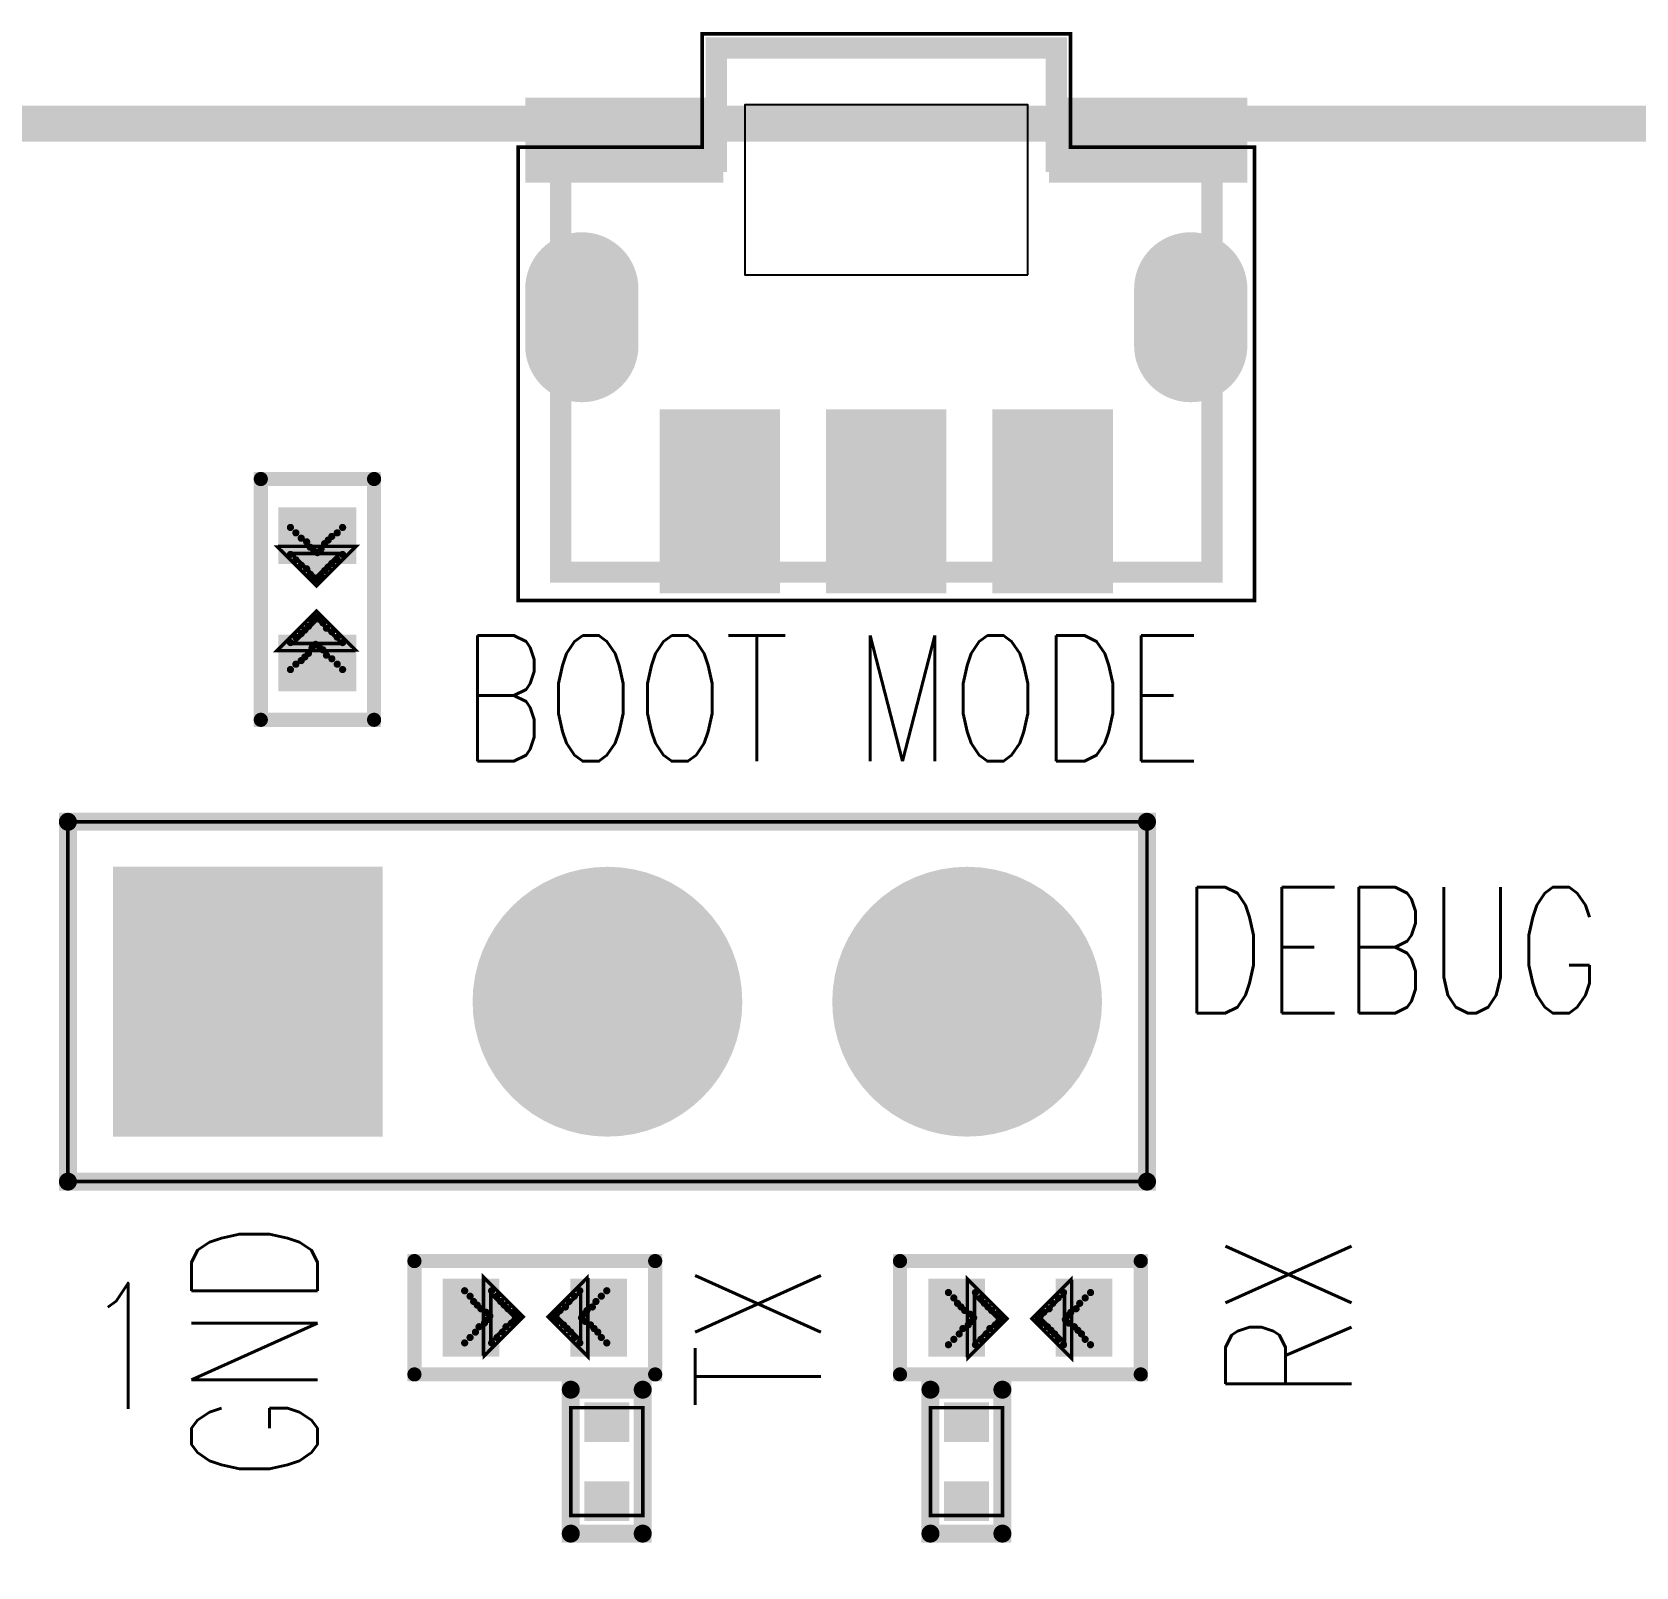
# Model space of a CAD drawing. Extents: x 60 to 160, y 44 to 135.
# Drawn here: x 125.87 to 137.2, y 124.11 to 134.94 of the extents above; entities that cross this region are included whole.
import ezdxf

# ---------------------------------------------------------------- set-up
doc = ezdxf.new("R2010")
doc.units = 0
for name, pattern in [('KEEPOUT_00001000$0', [2, 1, 1]), ('TRMIDX_0', [2, 1, 1]), ('TRMIDX_1', [2, 1, 1])]:
    doc.linetypes.add(name, pattern=pattern)
for name, color, linetype in [('BOARD_OUTLINE_00', 255, 'CONTINUOUS'), ('DRIL_PLTE_THRU_01', 3, 'CONTINUOUS'), ('DRIL_PLTE_THRU_02', 253, 'CONTINUOUS'), ('DRIL_PLTE_THRU_03', 4, 'CONTINUOUS'), ('DRIL_PLTE_THRU_04', 253, 'CONTINUOUS'), ('DRIL_PLTE_THRU_05', 210, 'CONTINUOUS'), ('DRIL_PLTE_THRU_06', 253, 'CONTINUOUS'), ('DRIL_PLTE_THRU_07', 57, 'CONTINUOUS'), ('DRIL_PLTE_THRU_08', 231, 'CONTINUOUS'), ('DRIL_PLTE_THRU_09', 253, 'CONTINUOUS'), ('DRIL_PLTE_THRU_10', 112, 'CONTINUOUS'), ('DRIL_PLTE_THRU_11', 216, 'CONTINUOUS'), ('DRIL_PLTE_THRU_12', 5, 'CONTINUOUS'), ('DRIL_SYMBOL', 255, 'CONTINUOUS'), ('KEEPOUT_01', 43, 'CONTINUOUS'), ('PADS_BOT', 5, 'CONTINUOUS'), ('PADS_INNER', 3, 'CONTINUOUS'), ('PADS_TOP', 3, 'CONTINUOUS'), ('PADS_XR_121', 43, 'CONTINUOUS'), ('PADS_XR_122', 4, 'CONTINUOUS'), ('PADS_XR_123', 4, 'CONTINUOUS'), ('PADS_XR_128', 5, 'CONTINUOUS'), ('PART_TOP_2DLINE_01', 255, 'CONTINUOUS'), ('PART_TOP_2DLINE_118', 255, 'CONTINUOUS'), ('PART_TOP_2DLINE_119', 255, 'CONTINUOUS'), ('PART_TOP_2DLINE_120', 255, 'CONTINUOUS'), ('PART_TOP_COPPER_01', 255, 'CONTINUOUS'), ('TEXT_126', 255, 'CONTINUOUS')]:
    doc.layers.add(name, color=color, linetype=linetype)
doc.styles.add('W0$127', font='simplex', dxfattribs={"width": 0.75})

# ---------------------------------------------------------------- blocks, each defined once
blk = doc.blocks.new('BOARD_62')
at = {"layer": 'BOARD_OUTLINE_00', "const_width": 0.254}
blk.add_lwpolyline([(-3, 71.247506, -0.396432827), (0, 74.247506), (94.190152, 74.247506, -0.365948033), (97.190152, 71.247506), (97.190152, 3, -0.372393427), (94.190152, 0), (0, 0, -0.406057892), (-3, 3)], format="xyb", close=True, dxfattribs=at)
blk = doc.blocks.new('SMOOTH_0$0254')
at = {"const_width": 0.0127}
blk.add_lwpolyline([(-0.00635, 0, 1), (0.00635, 0, 1)], format="xyb", close=True, dxfattribs=at)
blk = doc.blocks.new('SMOOTH_0$0508')
at = {"const_width": 0.0254}
blk.add_lwpolyline([(-0.0127, 0, 1), (0.0127, 0, 1)], format="xyb", close=True, dxfattribs=at)
blk = doc.blocks.new('SMOOTH_0$1')
at = {"const_width": 0.05}
blk.add_lwpolyline([(-0.025, 0, 1), (0.025, 0, 1)], format="xyb", close=True, dxfattribs=at)
blk = doc.blocks.new('PART_BODY_TOP_10')
at = {"layer": 'PART_TOP_2DLINE_01', "const_width": 0.1}
blk.add_lwpolyline([(0.85, -0.4), (0.85, 0.4), (-0.85, 0.4), (-0.85, -0.4)], close=True, dxfattribs=at)
at = {"layer": 'PART_TOP_COPPER_01', "linetype": 'TRMIDX_0', "const_width": 0.0254}
for points in [[(-0.3556, -0.2667), (-0.08255, 0.00635), (-0.36195, 0.28575), (-0.36195, -0.254), (-0.3556, -0.254)], [(-0.3048, -0.1651), (-0.1397, 0), (-0.31115, 0.17145), (-0.31115, -0.1524), (-0.3048, -0.1524)]]:
    blk.add_lwpolyline(points, close=True, dxfattribs=at)
at = {"layer": 'PART_TOP_COPPER_01', "linetype": 'TRMIDX_1', "const_width": 0.0254}
for points in [[(0.3683, 0.2794), (0.09525, 0.00635), (0.37465, -0.27305), (0.37465, 0.2667), (0.3683, 0.2667)], [(0.3175, 0.1778), (0.1524, 0.0127), (0.32385, -0.15875), (0.32385, 0.1651), (0.3175, 0.1651)]]:
    blk.add_lwpolyline(points, close=True, dxfattribs=at)
at = {"layer": 'PART_TOP_COPPER_01', "linetype": 'TRMIDX_0', "const_width": 0.0508}
for points in [[(-0.3048, 0.1905), (-0.4953, 0.1905)], [(-0.2667, 0.1524), (-0.4572, 0.1524)], [(-0.2413, 0.1143), (-0.4318, 0.1143)], [(-0.2159, 0.0889), (-0.4064, 0.0889)], [(-0.1905, 0.0635), (-0.381, 0.0635)], [(-0.1524, 0.0381), (-0.3429, 0.0381)], [(-0.1397, -0.0127), (-0.3302, -0.0127)], [(-0.127, 0.0127), (-0.3175, 0.0127)], [(-0.2286, -0.1016), (-0.4191, -0.1016)], [(-0.2032, -0.0635), (-0.3937, -0.0635)], [(-0.1651, -0.0381), (-0.3556, -0.0381)], [(-0.3048, -0.1778), (-0.4953, -0.1778)], [(-0.2667, -0.1397), (-0.4572, -0.1397)]]:
    blk.add_lwpolyline(points, dxfattribs=at)
at = {"layer": 'PART_TOP_COPPER_01', "linetype": 'TRMIDX_1', "const_width": 0.0508}
for points in [[(0.2413, 0.1143), (0.4318, 0.1143)], [(0.2794, 0.1524), (0.4699, 0.1524)], [(0.3175, 0.1905), (0.508, 0.1905)], [(0.1397, 0), (0.3302, 0)], [(0.1524, 0.0254), (0.3429, 0.0254)], [(0.1651, -0.0254), (0.3556, -0.0254)], [(0.1778, 0.0508), (0.3683, 0.0508)], [(0.2159, 0.0762), (0.4064, 0.0762)], [(0.2032, -0.0508), (0.3937, -0.0508)], [(0.2286, -0.0762), (0.4191, -0.0762)], [(0.254, -0.1016), (0.4445, -0.1016)], [(0.2794, -0.1397), (0.4699, -0.1397)], [(0.3175, -0.1778), (0.508, -0.1778)]]:
    blk.add_lwpolyline(points, dxfattribs=at)
at = {"layer": 'PART_TOP_2DLINE_01'}
for p in [(-0.85, 0.4), (0.85, 0.4), (-0.85, -0.4), (0.85, -0.4)]:
    blk.add_blockref('SMOOTH_0$1', p, dxfattribs=at)
at = {"layer": 'PART_TOP_COPPER_01'}
for name, p in [('SMOOTH_0$0254', (-0.36195, 0.28575)), ('SMOOTH_0$0254', (0.3683, 0.2794)), ('SMOOTH_0$0254', (0.3683, 0.2667)), ('SMOOTH_0$0254', (0.37465, 0.2667)), ('SMOOTH_0$0508', (-0.4953, 0.1905)), ('SMOOTH_0$0508', (-0.4572, 0.1524)), ('SMOOTH_0$0508', (-0.4318, 0.1143)), ('SMOOTH_0$0508', (-0.4064, 0.0889)), ('SMOOTH_0$0508', (-0.3048, 0.1905)), ('SMOOTH_0$0254', (-0.31115, 0.17145)), ('SMOOTH_0$0508', (-0.2667, 0.1524)), ('SMOOTH_0$0508', (-0.2413, 0.1143)), ('SMOOTH_0$0508', (-0.2159, 0.0889)), ('SMOOTH_0$0508', (0.2413, 0.1143)), ('SMOOTH_0$0508', (0.2794, 0.1524)), ('SMOOTH_0$0508', (0.3175, 0.1905)), ('SMOOTH_0$0254', (0.3175, 0.1778)), ('SMOOTH_0$0254', (0.3175, 0.1651)), ('SMOOTH_0$0254', (0.32385, 0.1651)), ('SMOOTH_0$0508', (0.4318, 0.1143)), ('SMOOTH_0$0508', (0.4699, 0.1524)), ('SMOOTH_0$0508', (0.508, 0.1905)), ('SMOOTH_0$0508', (-0.381, 0.0635)), ('SMOOTH_0$0508', (-0.3429, 0.0381)), ('SMOOTH_0$0508', (-0.3302, -0.0127)), ('SMOOTH_0$0508', (-0.3175, 0.0127)), ('SMOOTH_0$0508', (-0.1905, 0.0635)), ('SMOOTH_0$0508', (-0.1524, 0.0381)), ('SMOOTH_0$0508', (-0.1397, -0.0127)), ('SMOOTH_0$0508', (-0.127, 0.0127)), ('SMOOTH_0$0254', (-0.1397, 0)), ('SMOOTH_0$0254', (-0.08255, 0.00635)), ('SMOOTH_0$0254', (0.09525, 0.00635)), ('SMOOTH_0$0508', (0.1397, 0)), ('SMOOTH_0$0508', (0.1524, 0.0254)), ('SMOOTH_0$0254', (0.1524, 0.0127)), ('SMOOTH_0$0508', (0.1651, -0.0254)), ('SMOOTH_0$0508', (0.1778, 0.0508)), ('SMOOTH_0$0508', (0.2159, 0.0762)), ('SMOOTH_0$0508', (0.3302, 0)), ('SMOOTH_0$0508', (0.3429, 0.0254)), ('SMOOTH_0$0508', (0.3556, -0.0254)), ('SMOOTH_0$0508', (0.3683, 0.0508)), ('SMOOTH_0$0508', (0.4064, 0.0762)), ('SMOOTH_0$0508', (-0.4191, -0.1016)), ('SMOOTH_0$0508', (-0.3937, -0.0635)), ('SMOOTH_0$0508', (-0.3556, -0.0381)), ('SMOOTH_0$0508', (-0.2286, -0.1016)), ('SMOOTH_0$0508', (-0.2032, -0.0635)), ('SMOOTH_0$0508', (-0.1651, -0.0381)), ('SMOOTH_0$0508', (0.2032, -0.0508)), ('SMOOTH_0$0508', (0.2286, -0.0762)), ('SMOOTH_0$0508', (0.254, -0.1016)), ('SMOOTH_0$0508', (0.3937, -0.0508)), ('SMOOTH_0$0508', (0.4191, -0.0762)), ('SMOOTH_0$0508', (0.4445, -0.1016)), ('SMOOTH_0$0508', (-0.4953, -0.1778)), ('SMOOTH_0$0508', (-0.4572, -0.1397)), ('SMOOTH_0$0508', (-0.3048, -0.1778)), ('SMOOTH_0$0254', (-0.31115, -0.1524)), ('SMOOTH_0$0254', (-0.3048, -0.1524)), ('SMOOTH_0$0254', (-0.3048, -0.1651)), ('SMOOTH_0$0508', (-0.2667, -0.1397)), ('SMOOTH_0$0508', (0.2794, -0.1397)), ('SMOOTH_0$0508', (0.3175, -0.1778)), ('SMOOTH_0$0254', (0.32385, -0.15875)), ('SMOOTH_0$0508', (0.4699, -0.1397)), ('SMOOTH_0$0508', (0.508, -0.1778)), ('SMOOTH_0$0254', (-0.36195, -0.254)), ('SMOOTH_0$0254', (-0.3556, -0.254)), ('SMOOTH_0$0254', (-0.3556, -0.2667)), ('SMOOTH_0$0254', (0.37465, -0.27305))]:
    blk.add_blockref(name, p, dxfattribs=at)
blk = doc.blocks.new('DRIL_HOLE_0')
blk.add_lwpolyline([(0, 0, 1), (0, 0, 1)], format="xyb", close=True)
blk = doc.blocks.new('PAD_0')
blk.add_lwpolyline([(0, 0, 1), (0, 0, 1)], format="xyb", close=True)
blk = doc.blocks.new('PAD_6')
at = {"const_width": 0.4}
blk.add_lwpolyline([(-0.275, 0), (0.275, 0)], dxfattribs=at)
blk = doc.blocks.new('STK_TOP_99')
at = {"layer": 'DRIL_PLTE_THRU_01'}
blk.add_blockref('DRIL_HOLE_0', (0, 0), dxfattribs=at)
at = {"layer": 'DRIL_PLTE_THRU_02'}
blk.add_blockref('DRIL_HOLE_0', (0, 0), dxfattribs=at)
at = {"layer": 'DRIL_PLTE_THRU_03'}
blk.add_blockref('DRIL_HOLE_0', (0, 0), dxfattribs=at)
at = {"layer": 'DRIL_PLTE_THRU_04'}
blk.add_blockref('DRIL_HOLE_0', (0, 0), dxfattribs=at)
at = {"layer": 'DRIL_PLTE_THRU_05'}
blk.add_blockref('DRIL_HOLE_0', (0, 0), dxfattribs=at)
at = {"layer": 'DRIL_PLTE_THRU_06'}
blk.add_blockref('DRIL_HOLE_0', (0, 0), dxfattribs=at)
at = {"layer": 'DRIL_PLTE_THRU_07'}
blk.add_blockref('DRIL_HOLE_0', (0, 0), dxfattribs=at)
at = {"layer": 'DRIL_PLTE_THRU_08'}
blk.add_blockref('DRIL_HOLE_0', (0, 0), dxfattribs=at)
at = {"layer": 'DRIL_PLTE_THRU_09'}
blk.add_blockref('DRIL_HOLE_0', (0, 0), dxfattribs=at)
at = {"layer": 'DRIL_PLTE_THRU_10'}
blk.add_blockref('DRIL_HOLE_0', (0, 0), dxfattribs=at)
at = {"layer": 'DRIL_PLTE_THRU_11'}
blk.add_blockref('DRIL_HOLE_0', (0, 0), dxfattribs=at)
at = {"layer": 'DRIL_PLTE_THRU_12'}
blk.add_blockref('DRIL_HOLE_0', (0, 0), dxfattribs=at)
at = {"layer": 'PADS_BOT'}
blk.add_blockref('PAD_0', (0, 0), dxfattribs=at)
at = {"layer": 'PADS_INNER'}
blk.add_blockref('PAD_0', (0, 0), dxfattribs=at)
at = {"layer": 'PADS_TOP', "rotation": 90}
blk.add_blockref('PAD_6', (0, 0), dxfattribs=at)
blk = doc.blocks.new('SYM_TOP_13')
for name, p in [('STK_TOP_99', (-0.45, 0)), ('STK_TOP_99', (0.45, 0)), ('PART_BODY_TOP_10', (0, 0))]:
    blk.add_blockref(name, p)
blk = doc.blocks.new('PART_TOP_298')
blk.add_blockref('SYM_TOP_13', (0, 0))
blk = doc.blocks.new('PART_TOP_307')
blk.add_blockref('SYM_TOP_13', (0, 0))
blk = doc.blocks.new('PART_TOP_312')
blk.add_blockref('SYM_TOP_13', (0, 0))
blk = doc.blocks.new('SMOOTH_0$127')
at = {"const_width": 0.0635}
blk.add_lwpolyline([(-0.03175, 0, 1), (0.03175, 0, 1)], format="xyb", close=True, dxfattribs=at)
blk = doc.blocks.new('PART_BODY_TOP_19')
at = {"layer": 'PART_TOP_2DLINE_01', "const_width": 0.127}
blk.add_lwpolyline([(-1.27, -3.81), (-1.27, 3.81), (1.27, 3.81), (1.27, -3.81)], close=True, dxfattribs=at)
at = {"layer": 'PART_TOP_2DLINE_118', "const_width": 0.0254}
blk.add_lwpolyline([(-1.27, -3.81), (-1.27, 3.81), (1.27, 3.81), (1.27, -3.81)], close=True, dxfattribs=at)
at = {"layer": 'PART_TOP_2DLINE_119', "const_width": 0.0254}
blk.add_lwpolyline([(-1.27, -3.81), (-1.27, 3.81), (1.27, 3.81), (1.27, -3.81)], close=True, dxfattribs=at)
at = {"layer": 'PART_TOP_2DLINE_01'}
for p in [(-1.27, 3.81), (1.27, 3.81), (-1.27, -3.81), (1.27, -3.81)]:
    blk.add_blockref('SMOOTH_0$127', p, dxfattribs=at)
at = {"layer": 'PART_TOP_2DLINE_118'}
for p in [(-1.27, 3.81), (1.27, 3.81), (-1.27, -3.81), (1.27, -3.81)]:
    blk.add_blockref('SMOOTH_0$0254', p, dxfattribs=at)
at = {"layer": 'PART_TOP_2DLINE_119'}
for p in [(-1.27, 3.81), (1.27, 3.81), (-1.27, -3.81), (1.27, -3.81)]:
    blk.add_blockref('SMOOTH_0$0254', p, dxfattribs=at)
blk = doc.blocks.new('DRIL_SYMBOL_1$100074')
at = {"layer": 'DRIL_SYMBOL', "const_width": 0.0508}
for points in [[(0, -0.254), (0, 0.254)], [(-0.254, 0), (0.254, 0)]]:
    blk.add_lwpolyline(points, dxfattribs=at)
blk = doc.blocks.new('DRIL_HOLE_1$100074')
at = {"const_width": 0.550037}
blk.add_lwpolyline([(-0.275018, 0, 1), (0.275018, 0, 1)], format="xyb", close=True, dxfattribs=at)
blk.add_blockref('DRIL_SYMBOL_1$100074', (0, 0))
blk = doc.blocks.new('PAD_17')
at = {"const_width": 1.905}
blk.add_lwpolyline([(-0.9525, 0), (0.9525, 0)], dxfattribs=at)
blk = doc.blocks.new('STK_TOP_118')
at = {"layer": 'DRIL_PLTE_THRU_01'}
blk.add_blockref('DRIL_HOLE_1$100074', (0, 0), dxfattribs=at)
at = {"layer": 'DRIL_PLTE_THRU_02'}
blk.add_blockref('DRIL_HOLE_1$100074', (0, 0), dxfattribs=at)
at = {"layer": 'DRIL_PLTE_THRU_03'}
blk.add_blockref('DRIL_HOLE_1$100074', (0, 0), dxfattribs=at)
at = {"layer": 'DRIL_PLTE_THRU_04'}
blk.add_blockref('DRIL_HOLE_1$100074', (0, 0), dxfattribs=at)
at = {"layer": 'DRIL_PLTE_THRU_05'}
blk.add_blockref('DRIL_HOLE_1$100074', (0, 0), dxfattribs=at)
at = {"layer": 'DRIL_PLTE_THRU_06'}
blk.add_blockref('DRIL_HOLE_1$100074', (0, 0), dxfattribs=at)
at = {"layer": 'DRIL_PLTE_THRU_07'}
blk.add_blockref('DRIL_HOLE_1$100074', (0, 0), dxfattribs=at)
at = {"layer": 'DRIL_PLTE_THRU_08'}
blk.add_blockref('DRIL_HOLE_1$100074', (0, 0), dxfattribs=at)
at = {"layer": 'DRIL_PLTE_THRU_09'}
blk.add_blockref('DRIL_HOLE_1$100074', (0, 0), dxfattribs=at)
at = {"layer": 'DRIL_PLTE_THRU_10'}
blk.add_blockref('DRIL_HOLE_1$100074', (0, 0), dxfattribs=at)
at = {"layer": 'DRIL_PLTE_THRU_11'}
blk.add_blockref('DRIL_HOLE_1$100074', (0, 0), dxfattribs=at)
at = {"layer": 'DRIL_PLTE_THRU_12'}
blk.add_blockref('DRIL_HOLE_1$100074', (0, 0), dxfattribs=at)
at = {"layer": 'PADS_BOT'}
blk.add_blockref('PAD_17', (0, 0), dxfattribs=at)
at = {"layer": 'PADS_INNER'}
blk.add_blockref('PAD_17', (0, 0), dxfattribs=at)
at = {"layer": 'PADS_TOP'}
blk.add_blockref('PAD_17', (0, 0), dxfattribs=at)
blk = doc.blocks.new('PAD_18')
at = {"const_width": 0.9525}
blk.add_lwpolyline([(0, -0.47625, 1), (0, 0.47625, 1)], format="xyb", close=True, dxfattribs=at)
blk = doc.blocks.new('STK_TOP_117')
at = {"layer": 'DRIL_PLTE_THRU_01'}
blk.add_blockref('DRIL_HOLE_1$100074', (0, 0), dxfattribs=at)
at = {"layer": 'DRIL_PLTE_THRU_02'}
blk.add_blockref('DRIL_HOLE_1$100074', (0, 0), dxfattribs=at)
at = {"layer": 'DRIL_PLTE_THRU_03'}
blk.add_blockref('DRIL_HOLE_1$100074', (0, 0), dxfattribs=at)
at = {"layer": 'DRIL_PLTE_THRU_04'}
blk.add_blockref('DRIL_HOLE_1$100074', (0, 0), dxfattribs=at)
at = {"layer": 'DRIL_PLTE_THRU_05'}
blk.add_blockref('DRIL_HOLE_1$100074', (0, 0), dxfattribs=at)
at = {"layer": 'DRIL_PLTE_THRU_06'}
blk.add_blockref('DRIL_HOLE_1$100074', (0, 0), dxfattribs=at)
at = {"layer": 'DRIL_PLTE_THRU_07'}
blk.add_blockref('DRIL_HOLE_1$100074', (0, 0), dxfattribs=at)
at = {"layer": 'DRIL_PLTE_THRU_08'}
blk.add_blockref('DRIL_HOLE_1$100074', (0, 0), dxfattribs=at)
at = {"layer": 'DRIL_PLTE_THRU_09'}
blk.add_blockref('DRIL_HOLE_1$100074', (0, 0), dxfattribs=at)
at = {"layer": 'DRIL_PLTE_THRU_10'}
blk.add_blockref('DRIL_HOLE_1$100074', (0, 0), dxfattribs=at)
at = {"layer": 'DRIL_PLTE_THRU_11'}
blk.add_blockref('DRIL_HOLE_1$100074', (0, 0), dxfattribs=at)
at = {"layer": 'DRIL_PLTE_THRU_12'}
blk.add_blockref('DRIL_HOLE_1$100074', (0, 0), dxfattribs=at)
at = {"layer": 'PADS_BOT'}
blk.add_blockref('PAD_18', (0, 0), dxfattribs=at)
at = {"layer": 'PADS_INNER'}
blk.add_blockref('PAD_18', (0, 0), dxfattribs=at)
at = {"layer": 'PADS_TOP'}
blk.add_blockref('PAD_18', (0, 0), dxfattribs=at)
blk = doc.blocks.new('SYM_TOP_22')
for name, p in [('PART_BODY_TOP_19', (0, 0)), ('STK_TOP_118', (0, 2.54)), ('STK_TOP_117', (0, 0)), ('STK_TOP_117', (0, -2.54))]:
    blk.add_blockref(name, p)
blk = doc.blocks.new('PART_TOP_329')
blk.add_blockref('SYM_TOP_22', (0, 0))
blk = doc.blocks.new('PART_BODY_TOP_36')
at = {"layer": 'PART_TOP_2DLINE_01', "const_width": 0.127}
blk.add_lwpolyline([(-0.508, 0.254), (0.508, 0.254), (0.508, -0.254), (-0.508, -0.254)], close=True, dxfattribs=at)
at = {"layer": 'PART_TOP_2DLINE_118', "const_width": 0.0254}
blk.add_lwpolyline([(-0.381, 0.254), (0.381, 0.254), (0.381, -0.254), (-0.381, -0.254)], close=True, dxfattribs=at)
at = {"layer": 'PART_TOP_2DLINE_119', "const_width": 0.0254}
blk.add_lwpolyline([(-0.381, 0.254), (0.381, 0.254), (0.381, -0.254), (-0.381, -0.254)], close=True, dxfattribs=at)
at = {"layer": 'PART_TOP_2DLINE_01'}
for p in [(-0.508, 0.254), (0.508, 0.254), (-0.508, -0.254), (0.508, -0.254)]:
    blk.add_blockref('SMOOTH_0$127', p, dxfattribs=at)
at = {"layer": 'PART_TOP_2DLINE_118'}
for p in [(-0.381, 0.254), (0.381, 0.254), (-0.381, -0.254), (0.381, -0.254)]:
    blk.add_blockref('SMOOTH_0$0254', p, dxfattribs=at)
at = {"layer": 'PART_TOP_2DLINE_119'}
for p in [(-0.381, 0.254), (0.381, 0.254), (-0.381, -0.254), (0.381, -0.254)]:
    blk.add_blockref('SMOOTH_0$0254', p, dxfattribs=at)
blk = doc.blocks.new('PAD_3')
at = {"const_width": 0.2794}
blk.add_lwpolyline([(-0.15875, 0), (0.15875, 0)], dxfattribs=at)
blk = doc.blocks.new('STK_TOP_90')
at = {"layer": 'DRIL_PLTE_THRU_01'}
blk.add_blockref('DRIL_HOLE_0', (0, 0), dxfattribs=at)
at = {"layer": 'DRIL_PLTE_THRU_02'}
blk.add_blockref('DRIL_HOLE_0', (0, 0), dxfattribs=at)
at = {"layer": 'DRIL_PLTE_THRU_03'}
blk.add_blockref('DRIL_HOLE_0', (0, 0), dxfattribs=at)
at = {"layer": 'DRIL_PLTE_THRU_04'}
blk.add_blockref('DRIL_HOLE_0', (0, 0), dxfattribs=at)
at = {"layer": 'DRIL_PLTE_THRU_05'}
blk.add_blockref('DRIL_HOLE_0', (0, 0), dxfattribs=at)
at = {"layer": 'DRIL_PLTE_THRU_06'}
blk.add_blockref('DRIL_HOLE_0', (0, 0), dxfattribs=at)
at = {"layer": 'DRIL_PLTE_THRU_07'}
blk.add_blockref('DRIL_HOLE_0', (0, 0), dxfattribs=at)
at = {"layer": 'DRIL_PLTE_THRU_08'}
blk.add_blockref('DRIL_HOLE_0', (0, 0), dxfattribs=at)
at = {"layer": 'DRIL_PLTE_THRU_09'}
blk.add_blockref('DRIL_HOLE_0', (0, 0), dxfattribs=at)
at = {"layer": 'DRIL_PLTE_THRU_10'}
blk.add_blockref('DRIL_HOLE_0', (0, 0), dxfattribs=at)
at = {"layer": 'DRIL_PLTE_THRU_11'}
blk.add_blockref('DRIL_HOLE_0', (0, 0), dxfattribs=at)
at = {"layer": 'DRIL_PLTE_THRU_12'}
blk.add_blockref('DRIL_HOLE_0', (0, 0), dxfattribs=at)
at = {"layer": 'PADS_BOT'}
blk.add_blockref('PAD_0', (0, 0), dxfattribs=at)
at = {"layer": 'PADS_INNER'}
blk.add_blockref('PAD_0', (0, 0), dxfattribs=at)
at = {"layer": 'PADS_TOP', "rotation": 90}
blk.add_blockref('PAD_3', (0, 0), dxfattribs=at)
blk = doc.blocks.new('SYM_TOP_39')
for name, p in [('PART_BODY_TOP_36', (0, 0)), ('STK_TOP_90', (-0.2794, 0)), ('STK_TOP_90', (0.2794, 0))]:
    blk.add_blockref(name, p)
blk = doc.blocks.new('PART_TOP_536')
blk.add_blockref('SYM_TOP_39', (0, 0))
blk = doc.blocks.new('PART_TOP_742')
blk.add_blockref('SYM_TOP_39', (0, 0))
blk = doc.blocks.new('SMOOTH_0$15001')
at = {"const_width": 0.075005}
blk.add_lwpolyline([(-0.037502, 0, 1), (0.037502, 0, 1)], format="xyb", close=True, dxfattribs=at)
blk = doc.blocks.new('PART_BODY_TOP_42')
at = {"layer": 'KEEPOUT_01', "linetype": 'KEEPOUT_00001000$0'}
blk.add_lwpolyline([(-1, 1.2), (-1, 0), (1, 0), (1, 1.2)], close=True, dxfattribs=at)
at = {"layer": 'PART_TOP_2DLINE_01', "const_width": 0.15}
blk.add_lwpolyline([(-1.2, -0.4), (1.2, -0.4), (1.2, 0.4), (2.3, 0.4), (2.3, 3.3), (-2.3, 3.3), (-2.3, 0.4), (-1.2, 0.4)], close=True, dxfattribs=at)
at = {"layer": 'PART_TOP_2DLINE_120', "const_width": 0.0254}
blk.add_lwpolyline([(-2.6, 3.5), (-2.6, 0.3), (-1.3, 0.3), (-1.3, -0.5), (1.3, -0.5), (1.3, 0.3), (2.6, 0.3), (2.6, 3.5)], close=True, dxfattribs=at)
at = {"layer": 'PART_TOP_2DLINE_01'}
for p in [(-2.3, 3.3), (2.3, 3.3), (-2.3, 0.4), (-1.2, 0.4), (1.2, 0.4), (2.3, 0.4), (-1.2, -0.4), (1.2, -0.4)]:
    blk.add_blockref('SMOOTH_0$15001', p, dxfattribs=at)
at = {"layer": 'PART_TOP_2DLINE_120'}
for p in [(-2.6, 3.5), (2.6, 3.5), (-2.6, 0.3), (-1.3, 0.3), (1.3, 0.3), (2.6, 0.3), (-1.3, -0.5), (1.3, -0.5)]:
    blk.add_blockref('SMOOTH_0$0254', p, dxfattribs=at)
blk = doc.blocks.new('PAD_106')
at = {"const_width": 0.85}
blk.add_lwpolyline([(-0.65, 0), (0.65, 0)], dxfattribs=at)
blk = doc.blocks.new('PAD_107')
at = {"const_width": 0.75}
blk.add_lwpolyline([(-0.6, 0), (0.6, 0)], dxfattribs=at)
blk = doc.blocks.new('STK_TOP_396')
at = {"layer": 'DRIL_PLTE_THRU_01'}
blk.add_blockref('DRIL_HOLE_0', (0, 0), dxfattribs=at)
at = {"layer": 'DRIL_PLTE_THRU_02'}
blk.add_blockref('DRIL_HOLE_0', (0, 0), dxfattribs=at)
at = {"layer": 'DRIL_PLTE_THRU_03'}
blk.add_blockref('DRIL_HOLE_0', (0, 0), dxfattribs=at)
at = {"layer": 'DRIL_PLTE_THRU_04'}
blk.add_blockref('DRIL_HOLE_0', (0, 0), dxfattribs=at)
at = {"layer": 'DRIL_PLTE_THRU_05'}
blk.add_blockref('DRIL_HOLE_0', (0, 0), dxfattribs=at)
at = {"layer": 'DRIL_PLTE_THRU_06'}
blk.add_blockref('DRIL_HOLE_0', (0, 0), dxfattribs=at)
at = {"layer": 'DRIL_PLTE_THRU_07'}
blk.add_blockref('DRIL_HOLE_0', (0, 0), dxfattribs=at)
at = {"layer": 'DRIL_PLTE_THRU_08'}
blk.add_blockref('DRIL_HOLE_0', (0, 0), dxfattribs=at)
at = {"layer": 'DRIL_PLTE_THRU_09'}
blk.add_blockref('DRIL_HOLE_0', (0, 0), dxfattribs=at)
at = {"layer": 'DRIL_PLTE_THRU_10'}
blk.add_blockref('DRIL_HOLE_0', (0, 0), dxfattribs=at)
at = {"layer": 'DRIL_PLTE_THRU_11'}
blk.add_blockref('DRIL_HOLE_0', (0, 0), dxfattribs=at)
at = {"layer": 'DRIL_PLTE_THRU_12'}
blk.add_blockref('DRIL_HOLE_0', (0, 0), dxfattribs=at)
at = {"layer": 'PADS_BOT'}
blk.add_blockref('PAD_0', (0, 0), dxfattribs=at)
at = {"layer": 'PADS_INNER'}
blk.add_blockref('PAD_0', (0, 0), dxfattribs=at)
at = {"layer": 'PADS_TOP', "rotation": 90}
blk.add_blockref('PAD_107', (0, 0), dxfattribs=at)
at = {"layer": 'PADS_XR_121', "rotation": 90}
blk.add_blockref('PAD_106', (0, 0), dxfattribs=at)
at = {"layer": 'PADS_XR_122'}
blk.add_blockref('PAD_0', (0, 0), dxfattribs=at)
at = {"layer": 'PADS_XR_123', "rotation": 90}
blk.add_blockref('PAD_107', (0, 0), dxfattribs=at)
at = {"layer": 'PADS_XR_128'}
blk.add_blockref('PAD_0', (0, 0), dxfattribs=at)
blk = doc.blocks.new('DRIL_SLOT_0001900035000000900')
at = {"const_width": 0.25}
blk.add_lwpolyline([(0.125, -0.2), (0.125, 0.2, 1), (-0.125, 0.2), (-0.125, -0.2, 1)], format="xyb", close=True, dxfattribs=at)
blk = doc.blocks.new('PAD_108')
at = {"const_width": 0.4}
blk.add_lwpolyline([(-0.2, -0.2), (0.2, -0.2, 1), (0.2, 0.2), (-0.2, 0.2, 1)], format="xyb", close=True, dxfattribs=at)
blk = doc.blocks.new('STK_TOP_380')
at = {"layer": 'DRIL_PLTE_THRU_01'}
blk.add_blockref('DRIL_SLOT_0001900035000000900', (0, 0), dxfattribs=at)
at = {"layer": 'DRIL_PLTE_THRU_02'}
blk.add_blockref('DRIL_SLOT_0001900035000000900', (0, 0), dxfattribs=at)
at = {"layer": 'DRIL_PLTE_THRU_03'}
blk.add_blockref('DRIL_SLOT_0001900035000000900', (0, 0), dxfattribs=at)
at = {"layer": 'DRIL_PLTE_THRU_04'}
blk.add_blockref('DRIL_SLOT_0001900035000000900', (0, 0), dxfattribs=at)
at = {"layer": 'DRIL_PLTE_THRU_05'}
blk.add_blockref('DRIL_SLOT_0001900035000000900', (0, 0), dxfattribs=at)
at = {"layer": 'DRIL_PLTE_THRU_06'}
blk.add_blockref('DRIL_SLOT_0001900035000000900', (0, 0), dxfattribs=at)
at = {"layer": 'DRIL_PLTE_THRU_07'}
blk.add_blockref('DRIL_SLOT_0001900035000000900', (0, 0), dxfattribs=at)
at = {"layer": 'DRIL_PLTE_THRU_08'}
blk.add_blockref('DRIL_SLOT_0001900035000000900', (0, 0), dxfattribs=at)
at = {"layer": 'DRIL_PLTE_THRU_09'}
blk.add_blockref('DRIL_SLOT_0001900035000000900', (0, 0), dxfattribs=at)
at = {"layer": 'DRIL_PLTE_THRU_10'}
blk.add_blockref('DRIL_SLOT_0001900035000000900', (0, 0), dxfattribs=at)
at = {"layer": 'DRIL_PLTE_THRU_11'}
blk.add_blockref('DRIL_SLOT_0001900035000000900', (0, 0), dxfattribs=at)
at = {"layer": 'DRIL_PLTE_THRU_12'}
blk.add_blockref('DRIL_SLOT_0001900035000000900', (0, 0), dxfattribs=at)
at = {"layer": 'PADS_BOT', "rotation": 90}
blk.add_blockref('PAD_108', (0, 0), dxfattribs=at)
at = {"layer": 'PADS_INNER', "rotation": 90}
blk.add_blockref('PAD_108', (0, 0), dxfattribs=at)
at = {"layer": 'PADS_TOP', "rotation": 90}
blk.add_blockref('PAD_108', (0, 0), dxfattribs=at)
at = {"layer": 'PADS_XR_121', "rotation": 90}
blk.add_blockref('PAD_108', (0, 0), dxfattribs=at)
at = {"layer": 'PADS_XR_128', "rotation": 90}
blk.add_blockref('PAD_108', (0, 0), dxfattribs=at)
blk = doc.blocks.new('PAD_109')
at = {"const_width": 0.6}
blk.add_lwpolyline([(-0.7, 0), (0.7, 0)], dxfattribs=at)
blk = doc.blocks.new('PAD_110')
at = {"const_width": 0.5}
blk.add_lwpolyline([(-0.65, 0), (0.65, 0)], dxfattribs=at)
blk = doc.blocks.new('STK_TOP_397')
at = {"layer": 'DRIL_PLTE_THRU_01'}
blk.add_blockref('DRIL_HOLE_0', (0, 0), dxfattribs=at)
at = {"layer": 'DRIL_PLTE_THRU_02'}
blk.add_blockref('DRIL_HOLE_0', (0, 0), dxfattribs=at)
at = {"layer": 'DRIL_PLTE_THRU_03'}
blk.add_blockref('DRIL_HOLE_0', (0, 0), dxfattribs=at)
at = {"layer": 'DRIL_PLTE_THRU_04'}
blk.add_blockref('DRIL_HOLE_0', (0, 0), dxfattribs=at)
at = {"layer": 'DRIL_PLTE_THRU_05'}
blk.add_blockref('DRIL_HOLE_0', (0, 0), dxfattribs=at)
at = {"layer": 'DRIL_PLTE_THRU_06'}
blk.add_blockref('DRIL_HOLE_0', (0, 0), dxfattribs=at)
at = {"layer": 'DRIL_PLTE_THRU_07'}
blk.add_blockref('DRIL_HOLE_0', (0, 0), dxfattribs=at)
at = {"layer": 'DRIL_PLTE_THRU_08'}
blk.add_blockref('DRIL_HOLE_0', (0, 0), dxfattribs=at)
at = {"layer": 'DRIL_PLTE_THRU_09'}
blk.add_blockref('DRIL_HOLE_0', (0, 0), dxfattribs=at)
at = {"layer": 'DRIL_PLTE_THRU_10'}
blk.add_blockref('DRIL_HOLE_0', (0, 0), dxfattribs=at)
at = {"layer": 'DRIL_PLTE_THRU_11'}
blk.add_blockref('DRIL_HOLE_0', (0, 0), dxfattribs=at)
at = {"layer": 'DRIL_PLTE_THRU_12'}
blk.add_blockref('DRIL_HOLE_0', (0, 0), dxfattribs=at)
at = {"layer": 'PADS_BOT'}
blk.add_blockref('PAD_0', (0, 0), dxfattribs=at)
at = {"layer": 'PADS_INNER'}
blk.add_blockref('PAD_0', (0, 0), dxfattribs=at)
at = {"layer": 'PADS_TOP'}
blk.add_blockref('PAD_110', (0, 0), dxfattribs=at)
at = {"layer": 'PADS_XR_121'}
blk.add_blockref('PAD_109', (0, 0), dxfattribs=at)
at = {"layer": 'PADS_XR_123'}
blk.add_blockref('PAD_110', (0, 0), dxfattribs=at)
blk = doc.blocks.new('SYM_TOP_45')
for name, p in [('STK_TOP_396', (-1.175, 2.8)), ('STK_TOP_396', (0, 2.8)), ('STK_TOP_396', (1.175, 2.8)), ('PART_BODY_TOP_42', (0, 0)), ('STK_TOP_380', (-2.15, 1.5)), ('STK_TOP_380', (2.15, 1.5)), ('STK_TOP_397', (-1.85, 0.25)), ('STK_TOP_397', (1.85, 0.25))]:
    blk.add_blockref(name, p)
blk = doc.blocks.new('PART_TOP_872')
blk.add_blockref('SYM_TOP_45', (0, 0))

msp = doc.modelspace()

# ---------------------------------------------------------------- block references
for name, p, rotation in [('PART_TOP_872', (131.906, 134.429), 180), ('PART_TOP_312', (127.889, 130.937), 90), ('PART_TOP_329', (129.937, 128.097), 90), ('PART_TOP_307', (132.853, 125.866), 180), ('PART_TOP_742', (129.932, 124.85), 90), ('PART_TOP_536', (132.472, 124.85), 90)]:
    msp.add_blockref(name, p, dxfattribs=dict(rotation=rotation))
for name, p in [('BOARD_62', (62.704, 60.048)), ('PART_TOP_298', (129.424, 125.866))]:
    msp.add_blockref(name, p)

# ---------------------------------------------------------------- texts
at = {"layer": 'TEXT_126', "style": 'W0$127', "width": 0.75}
for s, p in [('BOOT MODE', (128.905, 129.794)), ('DEBUG', (133.985, 128.016)), ('1', (126.238, 125.222))]:
    msp.add_text(s, height=0.889, dxfattribs=at).set_placement(p)
for s, p in [('GND', (127.889, 124.714)), ('RX', (135.191, 125.285)), ('TX', (131.445, 125.222))]:
    msp.add_text(s, height=0.889, rotation=90, dxfattribs=at).set_placement(p)

doc.saveas('drawing.dxf')
